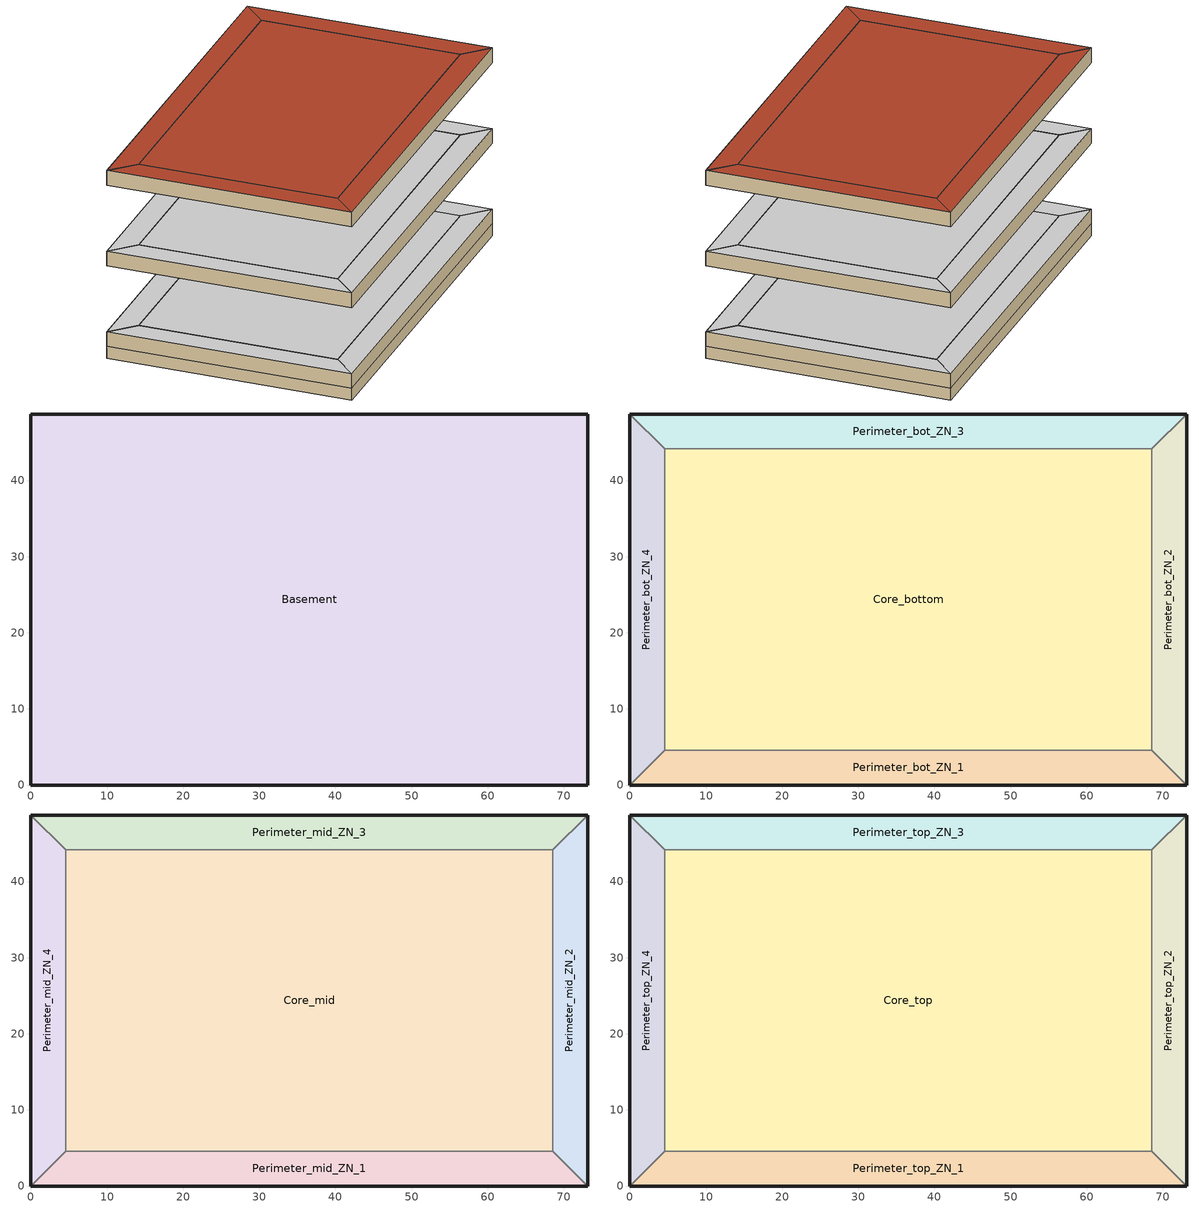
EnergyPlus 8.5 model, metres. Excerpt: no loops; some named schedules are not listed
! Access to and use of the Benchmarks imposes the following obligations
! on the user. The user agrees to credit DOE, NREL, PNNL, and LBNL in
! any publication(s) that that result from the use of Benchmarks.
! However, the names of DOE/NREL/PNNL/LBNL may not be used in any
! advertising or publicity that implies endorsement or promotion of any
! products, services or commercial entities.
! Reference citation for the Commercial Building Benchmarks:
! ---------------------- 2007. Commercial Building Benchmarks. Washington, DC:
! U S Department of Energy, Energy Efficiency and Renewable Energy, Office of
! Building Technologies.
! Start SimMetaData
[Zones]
Basement
 floor ground (ext-slab): 73.11,48.74 73.11,0 0,0 0,48.74 z-2.44
 wall ground (ext-slab): 73.11,48.74 0,48.74 0,0 73.11,0 73.11,48.74 z-2.44:0
Core_bottom
 floor to Basement (INT-FLOOR-TOPSIDE): 68.53,44.16 68.53,4.57 4.57,4.57 4.57,44.16 z0
 wall to Perimeter_bot_ZN_1 (int-walls): 4.57,4.57 68.53,4.57 z0:3.05
 wall to Perimeter_bot_ZN_4 (int-walls): 4.57,44.16 4.57,4.57 z0:3.05
 wall to Perimeter_bot_ZN_3 (int-walls): 68.53,44.16 4.57,44.16 z0:3.05
 wall to Perimeter_bot_ZN_2 (int-walls): 68.53,4.57 68.53,44.16 z0:3.05
 ceiling adiabatic (INT-FLOOR-UNDERSIDE): 4.57,44.16 4.57,4.57 68.53,4.57 68.53,44.16 z3.05
Perimeter_bot_ZN_3
 floor to Basement (INT-FLOOR-TOPSIDE): 4.57,44.16 0,48.74 73.11,48.74 68.53,44.16 z0
 wall outside (ext-walls): 73.11,48.74 0,48.74 z0:3.05
 wall to Perimeter_bot_ZN_4 (int-walls): 0,48.74 4.57,44.16 z0:3.05
 wall to Perimeter_bot_ZN_2 (int-walls): 68.53,44.16 73.11,48.74 z0:3.05
 ceiling adiabatic (INT-FLOOR-UNDERSIDE): 68.53,44.16 73.11,48.74 0,48.74 4.57,44.16 z3.05
Perimeter_bot_ZN_2
 floor to Basement (INT-FLOOR-TOPSIDE): 68.53,44.16 73.11,48.74 73.11,0 68.53,4.57 z0
 wall outside (ext-walls): 73.11,0 73.11,48.74 z0:3.05
 wall to Perimeter_bot_ZN_1 (int-walls): 68.53,4.57 73.11,0 z0:3.05
 ceiling adiabatic (INT-FLOOR-UNDERSIDE): 68.53,4.57 73.11,0 73.11,48.74 68.53,44.16 z3.05
Perimeter_bot_ZN_1
 floor to Basement (INT-FLOOR-TOPSIDE): 68.53,4.57 73.11,0 0,0 4.57,4.57 z0
 wall outside (ext-walls): 0,0 73.11,0 z0:3.05
 wall to Perimeter_bot_ZN_4 (int-walls): 4.57,4.57 0,0 z0:3.05
 ceiling adiabatic (INT-FLOOR-UNDERSIDE): 4.57,4.57 0,0 73.11,0 68.53,4.57 z3.05
Perimeter_bot_ZN_4
 floor to Basement (INT-FLOOR-TOPSIDE): 4.57,4.57 0,0 0,48.74 4.57,44.16 z0
 wall outside (ext-walls): 0,48.74 0,0 z0:3.05
 ceiling adiabatic (INT-FLOOR-UNDERSIDE): 4.57,44.16 0,48.74 0,0 4.57,4.57 z3.05
Core_mid
 floor adiabatic (INT-FLOOR-TOPSIDE): 68.53,44.16 68.53,4.57 4.57,4.57 4.57,44.16 z16.77
 wall to Perimeter_mid_ZN_1 (int-walls): 4.57,4.57 68.53,4.57 z16.77:19.82
 wall to Perimeter_mid_ZN_4 (int-walls): 4.57,44.16 4.57,4.57 z16.77:19.82
 wall to Perimeter_mid_ZN_3 (int-walls): 68.53,44.16 4.57,44.16 z16.77:19.82
 wall to Perimeter_mid_ZN_2 (int-walls): 68.53,4.57 68.53,44.16 z16.77:19.82
 ceiling adiabatic (INT-FLOOR-UNDERSIDE): 4.57,44.16 4.57,4.57 68.53,4.57 68.53,44.16 z19.82
Perimeter_mid_ZN_3
 floor adiabatic (INT-FLOOR-TOPSIDE): 4.57,44.16 0,48.74 73.11,48.74 68.53,44.16 z16.77
 wall outside (ext-walls): 73.11,48.74 0,48.74 z16.77:19.82
 wall to Perimeter_mid_ZN_4 (int-walls): 0,48.74 4.57,44.16 z16.77:19.82
 wall to Perimeter_mid_ZN_2 (int-walls): 68.53,44.16 73.11,48.74 z16.77:19.82
 ceiling adiabatic (INT-FLOOR-UNDERSIDE): 68.53,44.16 73.11,48.74 0,48.74 4.57,44.16 z19.82
Perimeter_mid_ZN_2
 floor adiabatic (INT-FLOOR-TOPSIDE): 68.53,44.16 73.11,48.74 73.11,0 68.53,4.57 z16.77
 wall outside (ext-walls): 73.11,0 73.11,48.74 z16.77:19.82
 wall to Perimeter_mid_ZN_1 (int-walls): 68.53,4.57 73.11,0 z16.77:19.82
 ceiling adiabatic (INT-FLOOR-UNDERSIDE): 68.53,4.57 73.11,0 73.11,48.74 68.53,44.16 z19.82
Perimeter_mid_ZN_1
 floor adiabatic (INT-FLOOR-TOPSIDE): 68.53,4.57 73.11,0 0,0 4.57,4.57 z16.77
 wall outside (ext-walls): 0,0 73.11,0 z16.77:19.82
 wall to Perimeter_mid_ZN_4 (int-walls): 4.57,4.57 0,0 z16.77:19.82
 ceiling adiabatic (INT-FLOOR-UNDERSIDE): 4.57,4.57 0,0 73.11,0 68.53,4.57 z19.82
Perimeter_mid_ZN_4
 floor adiabatic (INT-FLOOR-TOPSIDE): 4.57,4.57 0,0 0,48.74 4.57,44.16 z16.77
 wall outside (ext-walls): 0,48.74 0,0 z16.77:19.82
 ceiling adiabatic (INT-FLOOR-UNDERSIDE): 4.57,44.16 0,48.74 0,0 4.57,4.57 z19.82
Core_top
 floor adiabatic (INT-FLOOR-TOPSIDE): 68.53,44.16 68.53,4.57 4.57,4.57 4.57,44.16 z33.54
 wall to Perimeter_top_ZN_1 (int-walls): 4.57,4.57 68.53,4.57 z33.54:36.59
 wall to Perimeter_top_ZN_4 (int-walls): 4.57,44.16 4.57,4.57 z33.54:36.59
 wall to Perimeter_top_ZN_3 (int-walls): 68.53,44.16 4.57,44.16 z33.54:36.59
 wall to Perimeter_top_ZN_2 (int-walls): 68.53,4.57 68.53,44.16 z33.54:36.59
 roof outside (roofs): 4.57,44.16 4.57,4.57 68.53,4.57 68.53,44.16 z36.59
Perimeter_top_ZN_3
 floor adiabatic (INT-FLOOR-TOPSIDE): 4.57,44.16 0,48.74 73.11,48.74 68.53,44.16 z33.54
 wall outside (ext-walls): 73.11,48.74 0,48.74 z33.54:36.59
 wall to Perimeter_top_ZN_4 (int-walls): 0,48.74 4.57,44.16 z33.54:36.59
 wall to Perimeter_top_ZN_2 (int-walls): 68.53,44.16 73.11,48.74 z33.54:36.59
 roof outside (roofs): 68.53,44.16 73.11,48.74 0,48.74 4.57,44.16 z36.59
Perimeter_top_ZN_2
 floor adiabatic (INT-FLOOR-TOPSIDE): 68.53,44.16 73.11,48.74 73.11,0 68.53,4.57 z33.54
 wall outside (ext-walls): 73.11,0 73.11,48.74 z33.54:36.59
 wall to Perimeter_top_ZN_1 (int-walls): 68.53,4.57 73.11,0 z33.54:36.59
 roof outside (roofs): 68.53,4.57 73.11,0 73.11,48.74 68.53,44.16 z36.59
Perimeter_top_ZN_1
 floor adiabatic (INT-FLOOR-TOPSIDE): 68.53,4.57 73.11,0 0,0 4.57,4.57 z33.54
 wall outside (ext-walls): 0,0 73.11,0 z33.54:36.59
 wall to Perimeter_top_ZN_4 (int-walls): 4.57,4.57 0,0 z33.54:36.59
 roof outside (roofs): 4.57,4.57 0,0 73.11,0 68.53,4.57 z36.59
Perimeter_top_ZN_4
 floor adiabatic (INT-FLOOR-TOPSIDE): 4.57,4.57 0,0 0,48.74 4.57,44.16 z33.54
 wall outside (ext-walls): 0,48.74 0,0 z33.54:36.59
 roof outside (roofs): 4.57,44.16 0,48.74 0,0 4.57,4.57 z36.59
[Building]
Benchmark Large Office New: North Axis {deg}=0; Terrain=City; Loads Convergence Tolerance Value=0.04; Temperature Convergence Tolerance Value {deltaC}=0.2; Solar Distribution=FullInteriorAndExterior; Maximum Number of Warmup Days=25; Minimum Number of Warmup Days=6
[Site:Location]
SAN_FRANCISCO_CA_USA TMY2-23234: Latitude {deg}=37.62; Longitude {deg}=-122.38; Time Zone {hr}=-8; Elevation {m}=5
[SizingPeriod:DesignDay] Day of Month=21; Humidity Condition Type=Wetbulb; Barometric Pressure {Pa}=101265; Rain Indicator=No; Snow Indicator=No; Daylight Saving Time Indicator=No; Solar Model Indicator=ASHRAEClearSky
Name | Month | Day Type | Maximum Dry-Bulb Temperature {C} | Daily Dry-Bulb Temperature Range {deltaC} | Wetbulb or DewPoint at Maximum Dry-Bulb {C} | Wind Speed {m/s} | Wind Direction {deg} | Sky Clearness
SAN_FRANCISCO Ann Htg 99.6% Condns DB | 1 | WinterDesignDay | 3.2 | 0 | 3.2 | 2.4 | 140 | 0
SAN_FRANCISCO Ann Clg .4% Condns DB=>MWB | 9 | SummerDesignDay | 28.3 | 9 | 17.2 | 5.8 | 310 | 1
[Site:GroundTemperature:BuildingSurface]
20.11, 20.13, 20.14, 20.18, 20.2, 20.22, 20.23, 20.26, 20.27, 20.24, 20.26, 20.25
[Site:WaterMainsTemperature]
Calculation Method=Correlation; Annual Average Outdoor Air Temperature {C}=13.08; Maximum Difference In Monthly Average Outdoor Air Temperatures {deltaC}=8
[Material] Thermal Absorptance=0.9
Name | Roughness | Thickness {m} | Conductivity {W/m-K} | Density {kg/m3} | Specific Heat {J/kg-K} | Solar Absorptance | Visible Absorptance
Roof Membrane | VeryRough | 0.0095 | 0.16 | 1121.29 | 1460 | 0.7 | 0.7
Roof Insulation | MediumRough | 0.125 | 0.049 | 265 | 836.8 | 0.7 | 0.7
Metal Decking | MediumSmooth | 0.0015 | 45.006 | 7680 | 418.4 | 0.7 | 0.3
GP01 1/2 GYPSUM | Smooth | 0.0127 | 0.16 | 800 | 1090 | 0.7 | 0.5
1IN Stucco | Smooth | 0.0253 | 0.6918 | 1858 | 837 | 0.92 | 0.92
8IN Concrete HW | MediumRough | 0.2033 | 1.7296 | 2243 | 837 | 0.65 | 0.65
Wall Insulation [19] | MediumRough | 0.0344 | 0.0432 | 91 | 837 | 0.5 | 0.5
1/2IN Gypsum | Smooth | 0.0127 | 0.16 | 784.9 | 830 | 0.92 | 0.92
MAT-CC05 8 HW CONCRETE | Rough | 0.2032 | 1.311 | 2240 | 836.8 | 0.7 | 0.7
Std Wood 6inch | MediumSmooth | 0.15 | 0.12 | 540 | 1210 | 0.7 | 0.7
Std MAT-CC05 4  MW CONCRETE | Rough | 0.1 | 0.858 | 1968 | 836.8 | 0.7 | 0.2
[Material:NoMass] Roughness=VeryRough; Thermal Absorptance=0.9; Solar Absorptance=0.7; Visible Absorptance=0.8
Name | Thermal Resistance {m2-K/W}
CP02 CARPET PAD | 0.2165
Std CP02 CARPET PAD | 0.21648
[Construction]
InteriorFurnishings: Std Wood 6inch
INT-FLOOR-TOPSIDE: Std MAT-CC05 4  MW CONCRETE, Std CP02 CARPET PAD
INT-FLOOR-UNDERSIDE: Std CP02 CARPET PAD, Std MAT-CC05 4  MW CONCRETE
roofs: Roof Membrane, Roof Insulation, Metal Decking
int-walls: GP01 1/2 GYPSUM, GP01 1/2 GYPSUM
ext-walls: 1IN Stucco, 8IN Concrete HW, Wall Insulation [19], 1/2IN Gypsum
ext-slab: MAT-CC05 8 HW CONCRETE, CP02 CARPET PAD
[Zone] Type=1; Floor Area {m2}=autocalculate; Part of Total Floor Area=YES
Name | Multiplier | Ceiling Height {m} | Volume {m3}
Basement | 1 | 2.439 | 8690.51
Core_bottom; Core_top | 1 | 3.0488 | 7720.5
Core_mid | 10 | 3.0488 | 7720.5
Perimeter_bot_ZN_3; Perimeter_bot_ZN_1; Perimeter_top_ZN_3; Perimeter_top_ZN_1 | 1 | 3.0488 | 955.542
Perimeter_bot_ZN_2; Perimeter_bot_ZN_4; Perimeter_top_ZN_2; Perimeter_top_ZN_4 | 1 | 3.0488 | 615.774
Perimeter_mid_ZN_3; Perimeter_mid_ZN_1 | 10 | 3.0488 | 955.542
Perimeter_mid_ZN_2; Perimeter_mid_ZN_4 | 10 | 3.0488 | 615.774
[InternalMass] Construction=InteriorFurnishings
Name | Zone | Surface Area {m2}
Basement_InternalMass_1 | Basement | 7126.21
Core_bottom_InternalMass_1 | Core_bottom | 5064.65
Core_mid_InternalMass_1 | Core_mid | 5064.65
Core_top_InternalMass_1 | Core_top | 5064.65
Perimeter_bot_ZN_3_InternalMass_1 | Perimeter_bot_ZN_3 | 626.8258
Perimeter_bot_ZN_2_InternalMass_1 | Perimeter_bot_ZN_2 | 403.9504
Perimeter_bot_ZN_1_InternalMass_1 | Perimeter_bot_ZN_1 | 626.8354
Perimeter_bot_ZN_4_InternalMass_1 | Perimeter_bot_ZN_4 | 403.9478
Perimeter_mid_ZN_3_InternalMass_1 | Perimeter_mid_ZN_3 | 626.8258
Perimeter_mid_ZN_2_InternalMass_1 | Perimeter_mid_ZN_2 | 403.9504
Perimeter_mid_ZN_1_InternalMass_1 | Perimeter_mid_ZN_1 | 626.8354
Perimeter_mid_ZN_4_InternalMass_1 | Perimeter_mid_ZN_4 | 403.9478
Perimeter_top_ZN_3_InternalMass_1 | Perimeter_top_ZN_3 | 626.8258
Perimeter_top_ZN_2_InternalMass_1 | Perimeter_top_ZN_2 | 403.9504
Perimeter_top_ZN_1_InternalMass_1 | Perimeter_top_ZN_1 | 626.8354
Perimeter_top_ZN_4_InternalMass_1 | Perimeter_top_ZN_4 | 403.9478
[People] Number of People Schedule=BLDG_OCC_SCH; Number of People Calculation Method=People; Fraction Radiant=0.3; Sensible Heat Fraction=AUTOCALCULATE; Activity Level Schedule=ACTIVITY_SCH; Enable ASHRAE 55 Comfort Warnings=No; Mean Radiant Temperature Calculation Type=ZoneAveraged; Work Efficiency Schedule=WORK_EFF_SCH; Clothing Insulation Calculation Method=ClothingInsulationSchedule; Clothing Insulation Schedule=CLOTHING_SCH; Air Velocity Schedule=AIR_VELO_SCH; Thermal Comfort Model 1 Type=FANGER
Name | Zone or ZoneList | Number of People
Core_bottom | Core_bottom | 99.014
Core_mid | Core_mid | 99.014
Core_top | Core_top | 99.014
Perimeter_bot_ZN_3 | Perimeter_bot_ZN_3 | 12.2544
Perimeter_bot_ZN_2 | Perimeter_bot_ZN_2 | 7.8972
Perimeter_bot_ZN_1 | Perimeter_bot_ZN_1 | 12.2546
Perimeter_bot_ZN_4 | Perimeter_bot_ZN_4 | 7.8972
Perimeter_mid_ZN_3 | Perimeter_mid_ZN_3 | 12.2544
Perimeter_mid_ZN_2 | Perimeter_mid_ZN_2 | 7.8972
Perimeter_mid_ZN_1 | Perimeter_mid_ZN_1 | 12.2546
Perimeter_mid_ZN_4 | Perimeter_mid_ZN_4 | 7.8972
Perimeter_top_ZN_3 | Perimeter_top_ZN_3 | 12.2544
Perimeter_top_ZN_2 | Perimeter_top_ZN_2 | 7.8972
Perimeter_top_ZN_1 | Perimeter_top_ZN_1 | 12.2546
Perimeter_top_ZN_4 | Perimeter_top_ZN_4 | 7.8972
[Lights] Schedule=BLDG_LIGHT_SCH; Design Level Calculation Method=LightingLevel; Return Air Fraction=0; Fraction Radiant=0.7; Fraction Visible=0.2; Fraction Replaceable=1; Return Air Fraction Calculated from Plenum Temperature=No
Name | Zone or ZoneList | Lighting Level {W}
Basement_Lights | Basement | 38339
Core_bottom_Lights | Core_bottom | 27247.8
Core_mid_Lights | Core_mid | 27247.8
Core_top_Lights | Core_top | 27247.8
Perimeter_bot_ZN_3_Lights | Perimeter_bot_ZN_3 | 3372.32
Perimeter_bot_ZN_2_Lights | Perimeter_bot_ZN_2 | 2173.25
Perimeter_bot_ZN_1_Lights | Perimeter_bot_ZN_1 | 3372.37
Perimeter_bot_ZN_4_Lights | Perimeter_bot_ZN_4 | 2173.24
Perimeter_mid_ZN_3_Lights | Perimeter_mid_ZN_3 | 3372.32
Perimeter_mid_ZN_2_Lights | Perimeter_mid_ZN_2 | 2173.25
Perimeter_mid_ZN_1_Lights | Perimeter_mid_ZN_1 | 3372.37
Perimeter_mid_ZN_4_Lights | Perimeter_mid_ZN_4 | 2173.24
Perimeter_top_ZN_3_Lights | Perimeter_top_ZN_3 | 3372.32
Perimeter_top_ZN_2_Lights | Perimeter_top_ZN_2 | 2173.25
Perimeter_top_ZN_1_Lights | Perimeter_top_ZN_1 | 3372.37
Perimeter_top_ZN_4_Lights | Perimeter_top_ZN_4 | 2173.24
[ElectricEquipment] Design Level Calculation Method=EquipmentLevel; Fraction Latent=0; Fraction Radiant=0.5; Fraction Lost=0
Name | Zone or ZoneList | Schedule | Design Level {W}
Basement_MiscPlug_Equip | Basement | Always_on | 17252.6
Core_bottom_MiscPlug_Equip | Core_bottom | BLDG_EQUIP_SCH | 20435.9
Core_mid_MiscPlug_Equip | Core_mid | BLDG_EQUIP_SCH | 20435.9
Core_top_MiscPlug_Equip | Core_top | BLDG_EQUIP_SCH | 20435.9
Perimeter_bot_ZN_3_MiscPlug_Equip | Perimeter_bot_ZN_3 | BLDG_EQUIP_SCH | 2529.24
Perimeter_bot_ZN_2_MiscPlug_Equip | Perimeter_bot_ZN_2 | BLDG_EQUIP_SCH | 1629.94
Perimeter_bot_ZN_1_MiscPlug_Equip | Perimeter_bot_ZN_1 | BLDG_EQUIP_SCH | 2529.28
Perimeter_bot_ZN_4_MiscPlug_Equip | Perimeter_bot_ZN_4 | BLDG_EQUIP_SCH | 1629.93
Perimeter_mid_ZN_3_MiscPlug_Equip | Perimeter_mid_ZN_3 | BLDG_EQUIP_SCH | 2529.24
Perimeter_mid_ZN_2_MiscPlug_Equip | Perimeter_mid_ZN_2 | BLDG_EQUIP_SCH | 1629.94
Perimeter_mid_ZN_1_MiscPlug_Equip | Perimeter_mid_ZN_1 | BLDG_EQUIP_SCH | 2529.28
Perimeter_mid_ZN_4_MiscPlug_Equip | Perimeter_mid_ZN_4 | BLDG_EQUIP_SCH | 1629.93
Perimeter_top_ZN_3_MiscPlug_Equip | Perimeter_top_ZN_3 | BLDG_EQUIP_SCH | 2529.24
Perimeter_top_ZN_2_MiscPlug_Equip | Perimeter_top_ZN_2 | BLDG_EQUIP_SCH | 1629.94
Perimeter_top_ZN_1_MiscPlug_Equip | Perimeter_top_ZN_1 | BLDG_EQUIP_SCH | 2529.28
Perimeter_top_ZN_4_MiscPlug_Equip | Perimeter_top_ZN_4 | BLDG_EQUIP_SCH | 1629.93
[Daylighting:Controls] Total Daylighting Reference Points=1; Fraction of Zone Controlled by First Reference Point=1; Illuminance Setpoint at First Reference Point {lux}=500; Illuminance Setpoint at Second Reference Point {lux}=500; Lighting Control Type=3; Maximum Allowable Discomfort Glare Index=22; Minimum Input Power Fraction for Continuous Dimming Control=0.3; Minimum Light Output Fraction for Continuous Dimming Control=0.2; Number of Stepped Control Steps=1; Probability Lighting will be Reset When Needed in Manual Stepped Control=1
Name | X-Coordinate of First Reference Point {m} | Y-Coordinate of First Reference Point {m} | Z-Coordinate of First Reference Point {m} | Glare Calculation Azimuth Angle of View Direction Clockwise from Zone y-Axis {deg}
Perimeter_bot_ZN_1 | 36.5 | 2.3 | 0.8 | 180
Perimeter_bot_ZN_2 | 70.8 | 24.4 | 0.8 | 90
Perimeter_bot_ZN_3 | 36.5 | 46.5 | 0.8 | 0
Perimeter_bot_ZN_4 | 2.3 | 24.4 | 0.8 | 270
Perimeter_mid_ZN_1 | 36.5 | 2.3 | 17.6 | 180
Perimeter_mid_ZN_2 | 70.8 | 24.4 | 17.6 | 90
Perimeter_mid_ZN_3 | 36.5 | 46.5 | 17.6 | 0
Perimeter_mid_ZN_4 | 2.3 | 24.4 | 17.6 | 270
Perimeter_top_ZN_1 | 36.5 | 2.3 | 34.3 | 180
Perimeter_top_ZN_2 | 70.8 | 24.4 | 34.3 | 90
Perimeter_top_ZN_3 | 36.5 | 46.5 | 34.3 | 0
Perimeter_top_ZN_4 | 2.3 | 24.4 | 34.3 | 270
[ZoneInfiltration:DesignFlowRate] Schedule=INFIL_HALF_ON_SCH; Design Flow Rate Calculation Method=Flow/Zone; Constant Term Coefficient=1; Temperature Term Coefficient=0; Velocity Term Coefficient=0; Velocity Squared Term Coefficient=0
Name | Zone or ZoneList | Design Flow Rate {m3/s}
Basement_Infiltration | Basement | 0.3621
Core_bottom_Infiltration | Core_bottom | 0.3217
Core_mid_Infiltration | Core_mid | 0.3217
Core_top_Infiltration | Core_top | 0.3217
Perimeter_bot_ZN_3_Infiltration | Perimeter_bot_ZN_3 | 0.0796
Perimeter_bot_ZN_2_Infiltration | Perimeter_bot_ZN_2 | 0.0513
Perimeter_bot_ZN_1_Infiltration | Perimeter_bot_ZN_1 | 0.0796
Perimeter_bot_ZN_4_Infiltration | Perimeter_bot_ZN_4 | 0.0513
Perimeter_mid_ZN_3_Infiltration | Perimeter_mid_ZN_3 | 0.0796
Perimeter_mid_ZN_2_Infiltration | Perimeter_mid_ZN_2 | 0.0513
Perimeter_mid_ZN_1_Infiltration | Perimeter_mid_ZN_1 | 0.0796
Perimeter_mid_ZN_4_Infiltration | Perimeter_mid_ZN_4 | 0.0513
Perimeter_top_ZN_3_Infiltration | Perimeter_top_ZN_3 | 0.0796
Perimeter_top_ZN_2_Infiltration | Perimeter_top_ZN_2 | 0.0513
Perimeter_top_ZN_1_Infiltration | Perimeter_top_ZN_1 | 0.0796
Perimeter_top_ZN_4_Infiltration | Perimeter_top_ZN_4 | 0.0513
[AvailabilityManager:NightCycle]
VAV WITH REHEAT Availability Manager: Applicability Schedule=Always_On; Fan Schedule=HVACOperationSchd; Control Type=CycleOnAny; Thermostat Tolerance {deltaC}=1; Cycling Run Time {s}=1800
[SetpointManager:Scheduled]
VAV WITH REHEAT_CoolC SAT setpoint: Control Variable=Temperature; Schedule=Seasonal-Reset-Supply-Air-Temp-Sch; Setpoint Node or NodeList=VAV WITH REHEAT Supply Equipment Outlet Node
[ComponentCost:LineItem]
Name | Line Item Type | Item | Cost per Area {$/m2} | Cost per Each {$} | Quantity | Cost per Unit of Output Capacity {$/kW}
Interior Furnishings | Construction | InteriorFurnishings | 1
Interior Floor | Construction | INT-FLOOR-UNDERSIDE | 15
Interior Floor Slab | Construction | INT-FLOOR-SLAB | 35
Drop Ceiling | Construction | DropCeiling | 10
Sloped Metal Roof | Construction | Sloped_Metal_Roof | 1
Gable Wall | Construction | Gable_Wall | 1
Air Wall | Construction | AIR-WALL | 1
Swinging Door Conditioned | Construction | Std Swinging Door_con | 1
Swinging Door Semi-conditioned | Construction | Std Swinging Door_semi | 1
Overhead Door | Construction | Std Overhead Door | 1
south:window_south | Construction | window_south | 154.824
east:window_east | Construction | window_east | 154.824
north:window_north | Construction | window_north | 121.468
west:window_west | Construction | window_west | 154.824
SkylightConst:window_SkylightConst | Construction | window_SkylightConst | 142.45
roofs:roofs | Construction | roofs | 34.3904
int-walls:int-walls | Construction | int-walls | 1
ext-walls:ext-walls | Construction | ext-walls | 41.2679
ext-slab:ext-slab | Construction | ext-slab | 560.787
exposed-floor:exposed-floor | Construction | exposed-floor | 32.9966
attic-floor:attic-floor | Construction | attic-floor | 15.0182
Infiltration:Basement | General | Basement |  | 1 | 0.3621
LIGHTING EQUIP:Basement | Lights | Basement |  |  |  | 1
ELECTRIC EQUIPMENT:Basement:MiscPlug | General | Basement |  | 1 | 17.2526
[UtilityCost:Tariff]
Name | Output Meter | Conversion Factor Choice | Time of Use Period Schedule | Season Schedule | Demand Window Length | Monthly Charge or Variable | Group
PGE_E-19_MediumGeneralTOUDemandService | Electricity:Facility | kWh | PGETOUSched | PGESeasonsSchedule | HalfHour | 174.88 | Comm Elect
PGE_A-10MediumGeneralDemandService | Electricity:Facility | kWh |  | PGESeasonsSchedule | HalfHour | 67.64 | Comm Elect
PGE_A-1SmallGeneralService | Electricity:Facility | kWh |  | PGESeasonsSchedule | HalfHour | 7.31 | Comm Elect
CA_EIAMonthlyRateGas | Gas:Facility | MCF |  |  |  | 0 | Comm Gas
[UtilityCost:Qualify] Variable=TotalDemand; Threshold Value or Variable=500; Season=Annual; Threshold Test=Count
Name | Tariff | Qualify Type | Number of Months
MinDemand500kw | PGE_E-19_MediumGeneralTOUDemandService | Minimum | 12
MaxDemand500kw | PGE_A-10MediumGeneralDemandService | Maximum | 1
MaxDemand500kw | PGE_A-1SmallGeneralService | Maximum | 1
